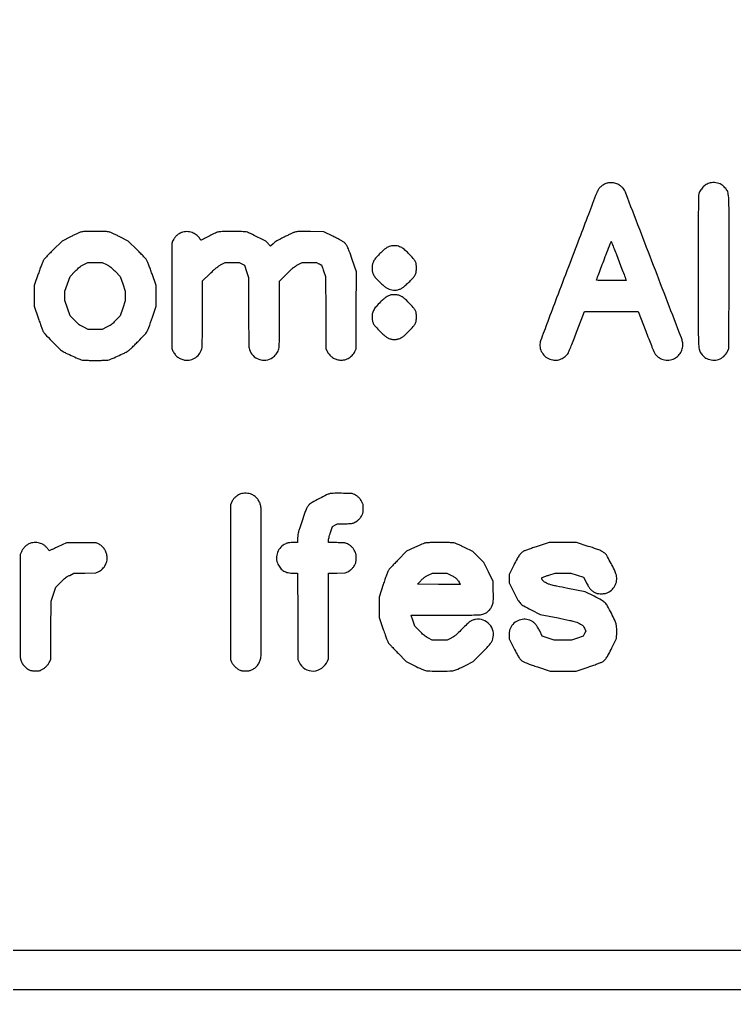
# Model space of a CAD drawing. Extents: x 949 to 24658, y 948 to 49051.
# Drawn here: x 12784 to 14610, y 948 to 3424 of the extents above; entities that cross this region are included whole.
import ezdxf

# ---------------------------------------------------------------- set-up
doc = ezdxf.new("R2010")
doc.units = 0

msp = doc.modelspace()

# ---------------------------------------------------------------- linework, layer by layer
for points in [[(24557.45501, 40846.15625, -0.000005), (24557.576589, 33590.111823, -0.000003), (24557.572356, 24977, -0.000002), (24557.441941, 13479.946311, -0.000011), (24557.197838, 7129.844974)], [(15714.998989, 9703.006321, -0.000002), (15715.022434, 7291.053811, -0.000001), (15715.030987, 4877.751754, -0.015597)], [(15911.999293, 4890.31908, 0.000002), (15912.009113, 7290.79815, 0.000002), (15911.999293, 9689.929649, 0.010711)], [(16777.006036, 9695.051837, 0.000002), (16776.996294, 7295.597669, 0.000002), (16777.00627, 4896.810789, 0.010711)], [(16974.465078, 5758.578639, -0.000013), (16974.22876, 7282.5, -0.000024), (16974.135421, 8425.268128, -0.000086)], [(23036.689134, 1047.984641), (12803.487408, 1047.982521), (2570.260772, 1047.985599, -0.009919)], [(2574.540583, 947.976318), (12803.51049, 947.973854), (23032.501131, 947.97706, 0.009239)]]:
    msp.add_lwpolyline(points, format="xyb")
for points in [[(14285.5, 3006.677048, 0.05422), (14277.28521, 3003.596635, 0.053805), (14269.901714, 2998.816024, 0.054692), (14263.814209, 2992.655263, 0.060006), (14259.424586, 2985.5, 0.016057), (14257.73283, 2981.479503, 0.000045), (14236.748582, 2926.74375, 0.000271), (14213.095945, 2864.93106, 0.000169), (14185.453229, 2792.5, 0.000464), (14155.416353, 2713.495681, 0.001032), (14132.73203, 2653.288816, 0.000235), (14114.206312, 2603.739239, 0.054431), (14113.003424, 2599, 0.097815), (14113.823975, 2584.149621, 0.097046), (14120.225997, 2570.680193, 0.095983), (14131.311869, 2560.512226, 0.093355), (14145.5, 2555.095721, 0.086896), (14157.66744, 2555.032943, 0.076969), (14169.69795, 2559.044218, 0.077104), (14179.933639, 2566.497388, 0.087729), (14186.899471, 2576.41088, 0.01568), (14188.722977, 2580.651051, 0.000766), (14194.297088, 2594.884759, 0.001243), (14200.852105, 2611.823421, 0.000897), (14208.083428, 2630.75), (14226.419314, 2679), (14295.080594, 2679), (14363.741875, 2679), (14382.979694, 2628.75, 0.001737), (14390.578249, 2609.106863, 0.002458), (14397.489143, 2591.677393, 0.001402), (14403.434202, 2577.015155, 0.034912), (14405.358756, 2573.109211, 0.099454), (14414.768521, 2562.506567, 0.094731), (14427.6996, 2556.135578, 0.092498), (14442.339112, 2554.896889, 0.089591), (14456.619252, 2558.984093, 0.090776), (14466.550397, 2566.355499, 0.076264), (14473.950987, 2577.196534, 0.077047), (14477.705735, 2589.644281, 0.096257), (14477.07051, 2601.674997, 0.030485), (14473.928209, 2611.634405, 0.000043), (14403.161164, 2795.910084, 0.000034), (14332.002429, 2981.120824, 0.038621), (14328.435936, 2988.616888, 0.053668), (14324.989046, 2993.359087, 0.032031), (14319.981548, 2998.224431, 0.032071), (14314.412117, 3002.395761, 0.05523), (14309.2479, 3005.008438, 0.040627), (14303.571671, 3006.6211, 0.031374), (14297.192894, 3007.473712, 0.031848), (14290.901256, 3007.514442, 0.048343)], [(14547.745923, 3006.914329, 0.075376), (14537.588206, 3002.834497, 0.067813), (14528.679386, 2995.808105, 0.067457), (14521.935993, 2986.614634, 0.073105), (14518.108704, 2976.200779, 0.049792), (14517.536435, 2970.859977, 0.000393), (14517.258421, 2927.794738, 0.001098), (14517.057079, 2869.853131, 0.00032), (14517, 2780.660878, 0.000229), (14517.063575, 2642.089986, 0.005947), (14517.543226, 2604.654108, 0.021487), (14518.82762, 2585.703607, 0.090522), (14522.086322, 2574.830795, 0.052729), (14524.986663, 2570.375836, 0.03194), (14529.26294, 2565.751576, 0.031593), (14534.188871, 2561.623936, 0.044848), (14539.074514, 2558.664369, 0.096002), (14554.050364, 2554.62273, 0.101159), (14569.157432, 2556.589373, 0.100874), (14582.313558, 2564.335867, 0.09492), (14591.727657, 2576.763235), (14595.5, 2584.39583), (14595.762469, 2778.374939, 0.000239), (14595.889092, 2922.940668, 0.006917), (14595.391458, 2959.975973, 0.02689), (14593.890861, 2978.452515, 0.109489), (14590.018084, 2988.966736, 0.030808), (14587.13542, 2992.898683, 0.024905), (14583.589839, 2996.750546, 0.0252), (14579.739582, 3000.172639, 0.034819), (14575.942555, 3002.807237, 0.057363), (14569.75697, 3005.587236, 0.040807), (14562.343439, 3007.293463, 0.040527), (14554.681157, 3007.781682, 0.053571)], [(12940.233219, 2881.45039, 0.036814), (12937.075792, 2880.345584, 0.004346), (12930.276297, 2877.318251, 0.005181), (12922.249162, 2873.559484, 0.004225), (12913.733219, 2869.374753), (12892.5, 2858.717106), (12869.856691, 2836.262574, 0.003632), (12860.207086, 2826.553389, 0.006776), (12852.557026, 2818.528732, 0.006238), (12846.796469, 2812.162265, 0.056201), (12844.644005, 2809.087251, 0.032353), (12843.172516, 2805.910222, 0.002485), (12839.81782, 2797.107181, 0.0034), (12835.936545, 2786.550575, 0.002587), (12831.8225, 2774.93323), (12821.570372, 2745.5), (12821.535186, 2719), (12821.5, 2692.5), (12831.381593, 2663, 0.0023), (12835.348133, 2651.336921, 0.002994), (12839.092902, 2640.696875, 0.002235), (12842.322983, 2631.816869, 0.027319), (12843.756576, 2628.5, 0.074077), (12848.350548, 2621.933647, 0.003656), (12866.706768, 2602.838416, 0.004529), (12885.064852, 2584.3565, 0.052903), (12893, 2578.018094, 0.030779), (12902.476626, 2572.75766, 0.0063), (12919.87558, 2564.723121, 0.004687), (12937.62349, 2556.995894, 0.059807), (12944.587814, 2554.979762, 0.029697), (12948.259854, 2554.600409, 0.003426), (12956.54767, 2554.295986, 0.004117), (12966.42006, 2554.082436, 0.003348), (12977, 2554.011584, 0.003348), (12987.57994, 2554.082436, 0.004117), (12997.45233, 2554.295986, 0.003426), (13005.740146, 2554.600409, 0.029697), (13009.412186, 2554.979762, 0.059807), (13016.37651, 2556.995894, 0.004687), (13034.12442, 2564.723121, 0.0063), (13051.523374, 2572.75766, 0.030779), (13061, 2578.018094, 0.043447), (13063.737683, 2580.121517, 0.00348), (13070.41655, 2586.330116, 0.004684), (13078.27507, 2593.878218, 0.003577), (13086.737192, 2602.279228, 0.007162), (13102.728137, 2618.851611, 0.056076), (13109.126571, 2627.424152, 0.047292), (13113.882312, 2637.66821, 0.004237), (13123.122325, 2664.5), (13132.5, 2692.5), (13132.464814, 2719), (13132.429628, 2745.5), (13122.1775, 2774.93323, 0.002587), (13118.063455, 2786.550575, 0.0034), (13114.18218, 2797.107181, 0.002485), (13110.827484, 2805.910222, 0.032353), (13109.355995, 2809.087251, 0.056201), (13107.203531, 2812.162265, 0.006238), (13101.442974, 2818.528732, 0.006776), (13093.792914, 2826.553389, 0.003632), (13084.143309, 2836.262574), (13061.5, 2858.717106), (13040.29914, 2869.358462, 0.004787), (13031.759715, 2873.542794, 0.005725), (13023.634256, 2877.314571, 0.004972), (13016.72574, 2880.343547, 0.03713), (13013.339041, 2881.499909, 0.059512), (13003.59106, 2882.833086, 0.004429), (12976.70276, 2883.053033, 0.004349), (12949.777544, 2882.800598, 0.061307)], [(13201.024244, 2881.461241, 0.017559), (13198.625672, 2880.696715, 0.011795), (13195.940534, 2879.66369, 0.011888), (13193.385296, 2878.539014, 0.022926), (13191.407356, 2877.498575, 0.052449), (13186.723986, 2874.048634, 0.029992), (13181.824372, 2869.007219, 0.029981), (13177.55801, 2863.409352, 0.051919), (13174.820599, 2858.246659), (13172.5, 2852.5), (13172.5, 2718.5), (13172.5, 2584.5), (13175.664521, 2577.820391, 0.05585), (13180.960047, 2569.260577, 0.063237), (13187.829493, 2562.480018, 0.063992), (13196.100378, 2557.691892, 0.059391), (13205.523975, 2554.999259, 0.099492), (13220.374217, 2555.57361, 0.096592), (13234.023599, 2561.82649, 0.095682), (13244.420773, 2572.812885, 0.095539), (13249.986015, 2586.88649, 0.042655), (13250.441508, 2591.38949, 0.000997), (13250.730552, 2612.704979, 0.001972), (13250.935805, 2639.634074, 0.000919), (13251, 2674.549016), (13251, 2756.825053), (13270.003312, 2775.08161, -0.003178), (13281.277977, 2785.776251, -0.017644), (13287.568904, 2791.264535, -0.028809), (13292.763349, 2795.008107, -0.019708), (13299.048152, 2798.669084), (13309.089679, 2804), (13327.069804, 2804), (13345.049928, 2804), (13351.774964, 2800.608621), (13358.5, 2797.217243), (13363.75, 2781.325503), (13369, 2765.433763), (13369, 2676.822217, 0.000365), (13369.041222, 2620.347395, 0.004856), (13369.273526, 2599.553885, 0.012182), (13369.787094, 2588.211021, 0.058294), (13370.983498, 2581.855335, 0.11854), (13380.12349, 2566.555477, 0.115292), (13395.305601, 2556.893736, 0.115009), (13413.228668, 2554.947478, 0.117518), (13430.007341, 2561.163738, 0.040535), (13434.856786, 2565.00411, 0.038997), (13439.091635, 2569.623255, 0.038482), (13442.607529, 2574.906968, 0.037215), (13445.316975, 2580.725216, 0.067504), (13446.66521, 2586.572404, 0.016187), (13447.25826, 2596.537543, 0.00562), (13447.554909, 2615.272781, 0.000339), (13447.774995, 2671.5), (13448.049991, 2756.5), (13466.274995, 2774.825916, -0.002744), (13477.925604, 2786.413146, -0.022574), (13483.491069, 2791.414292, -0.038322), (13488.322991, 2794.793553, -0.016445), (13495.233343, 2798.575916), (13505.966687, 2804), (13524.01186, 2804), (13542.057033, 2804), (13548.278517, 2800.881481, -0.001741), (13550.68897, 2799.66272, -0.00263), (13552.778744, 2798.583058, -0.001018), (13554.566418, 2797.642889, -0.062115), (13554.861888, 2797.43626, -0.119348), (13555.072275, 2797.127997, -0.000436), (13556.626792, 2793.003498, -0.002265), (13558.366097, 2788.312074, -0.001417), (13560.361888, 2782.804779), (13565.5, 2768.5), (13566, 2676), (13566.5, 2583.5), (13569.180056, 2577.781935, 0.062332), (13574.344935, 2569.59482, 0.058704), (13581.462415, 2562.745203, 0.058935), (13589.947577, 2557.759746, 0.063854), (13599.137266, 2555.057947, 0.081224), (13611.535526, 2555.103567, 0.080967), (13623.288164, 2559.094403, 0.080406), (13633.230669, 2566.643326, 0.078521), (13640.380244, 2577), (13643.5, 2583.5), (13643.763202, 2682), (13644.026405, 2780.5), (13633.49941, 2811.433946, 0.004338), (13625.96412, 2832.962357, 0.02635), (13621.387769, 2843.84543, 0.051212), (13617.212014, 2850.609438, 0.063063), (13611.993592, 2855.870032, 0.037436), (13608.979785, 2857.881957, 0.004346), (13601.872587, 2861.811822, 0.005205), (13593.318027, 2866.33082, 0.00423), (13584.060282, 2871), (13560.770839, 2882.5), (13526.850005, 2882.810663, 0.001531), (13507.790883, 2882.926849, 0.009263), (13497.907562, 2882.773727, 0.017808), (13491.68796, 2882.339957, 0.044446), (13487.221617, 2881.462096, 0.03263), (13483.846408, 2880.237133, 0.004268), (13476.872967, 2877.106932, 0.004949), (13468.659931, 2873.236869, 0.004123), (13460.007032, 2868.965991, 0.003803), (13448.196034, 2862.901625, 0.015577), (13441.178348, 2858.94753, 0.024361), (13436.149663, 2855.558853, 0.025324), (13431.541975, 2851.737932), (13424.583951, 2845.346746), (13420.86191, 2850.055481, 0.014917), (13419.21394, 2852.017087, 0.012182), (13417.339501, 2854.017408, 0.012366), (13415.523223, 2855.774304, 0.031329), (13414.097426, 2856.930627, 0.038257), (13407.417486, 2860.955689, 0.002818), (13388.252986, 2870.455173, 0.002199), (13368.60703, 2879.948963, 0.054868), (13362.949046, 2881.925794, 0.046256), (13359.86655, 2882.341515, 0.00301), (13350.841658, 2882.662851, 0.004273), (13339.894454, 2882.893061, 0.002923), (13327.460099, 2882.975554, 0.002051), (13311.372748, 2882.92222, 0.008252), (13301.545995, 2882.687102, 0.012975), (13294.965765, 2882.249709, 0.040644), (13290.602829, 2881.484768, 0.03737), (13287.299755, 2880.35519, 0.00617), (13281.13695, 2877.628485, 0.006749), (13273.956657, 2874.227147, 0.005919), (13266.547628, 2870.484768, -0.001946), (13259.489897, 2866.849152, -0.003057), (13253.394708, 2863.786151, -0.000809), (13248.062237, 2861.157882, -0.114577), (13247.382302, 2861, -0.201452), (13246.914804, 2861.196324, -0.025093), (13246.167989, 2862.038503, -0.026371), (13245.347777, 2863.181229, -0.018958), (13244.550908, 2864.535328, 0.057978), (13241.787147, 2868.491145, 0.034261), (13237.673294, 2872.533644, 0.032639), (13232.737631, 2876.230754, 0.035004), (13227.473301, 2879.159289, 0.046805), (13221.213024, 2881.403014, 0.04097), (13214.357547, 2882.570693, 0.041208), (13207.447207, 2882.601414, 0.04892)], [(14314.347091, 2807.771627, -0.000335), (14321.498925, 2789.050834, -0.000551), (14327.520708, 2773.203985, -0.000034), (14332.92489, 2758.932164, -0.090725), (14333, 2758.521627, -0.409995), (14332.789061, 2758.307623, -0.000185), (14321.806072, 2758.153228, -0.002139), (14309.505145, 2758.037484, -0.001283), (14294.893011, 2758, -0.001301), (14275.316986, 2758.050935, -0.006989), (14264.659263, 2758.255404, -0.004861), (14257.682663, 2758.554763, -0.497599), (14257.212372, 2759.25, -0.009286), (14262.814789, 2774.728544, -0.000826), (14277.705226, 2813.405689, -0.000046), (14294.607951, 2857.082246, -0.560965), (14295.097091, 2857.170755, -0.089082), (14295.468775, 2856.56407, -0.000098), (14300.998079, 2842.383075, -0.000928), (14307.152715, 2826.502012, -0.00057)], [(13731, 2845.633524, 0.038509), (13724.732499, 2843.262814, 0.045189), (13719.249629, 2840.05828, 0.031873), (13713.107305, 2835.061105, 0.009269), (13704.303172, 2826.605322, 0.005241), (13697.186496, 2819.361713, 0.019863), (13692.970098, 2814.615531, 0.030121), (13690.125205, 2810.684134, 0.030999), (13687.803172, 2806.475899, 0.015905), (13685.920067, 2802.148301, 0.046702), (13685.006438, 2799.033125, 0.039243), (13684.605888, 2795.519281, 0.008764), (13684.5, 2789.478973, 0.008477), (13684.602669, 2783.423994, 0.039959), (13684.997033, 2779.973073, 0.048998), (13685.900819, 2776.961778, 0.016994), (13687.766632, 2772.822473, 0.033182), (13690.069697, 2768.835373, 0.028671), (13692.986175, 2764.978762, 0.019116), (13697.286937, 2760.297211, 0.005408), (13704.334114, 2753.3435, 0.011968), (13714.009772, 2744.43802, 0.037513), (13721.066786, 2739.128187, 0.051752), (13727.469565, 2735.902774, 0.04514), (13734.698012, 2733.878763, 0.055132), (13742.25914, 2733.328518, 0.050059), (13750.016582, 2734.402274, 0.049636), (13757.469793, 2737.01168, 0.052154), (13764.13047, 2741.005855, 0.018539), (13766.803016, 2743.173509, 0.004686), (13770.981069, 2746.896812, 0.004774), (13775.67781, 2751.24454, 0.004806), (13780.280125, 2755.671591, 0.017963), (13789.616345, 2765.508855, 0.064729), (13794.445957, 2772.658849, 0.079696), (13796.761598, 2779.995278, 0.036839), (13797.493624, 2790, 0.037159), (13796.742405, 2800.012085, 0.085974), (13794.373725, 2807.143063, 0.06088), (13789.219791, 2814.457292, 0.011828), (13778.084265, 2826.194444, 0.004932), (13770.602236, 2833.569185, 0.019247), (13765.762431, 2837.898876, 0.029931), (13761.833423, 2840.772551, 0.033503), (13757.730233, 2843.039057, 0.047419), (13751.383066, 2845.305154, 0.037867), (13744.22224, 2846.552468, 0.038553), (13737.129969, 2846.69214, 0.056877)], [(13005.766657, 2798.57783, -0.013287), (13012.288632, 2795.062574, -0.034367), (13016.728308, 2792.092358, -0.027109), (13021.27906, 2788.160723, -0.005802), (13028.716101, 2780.82783), (13040.932201, 2768.5), (13047.466101, 2749.66707), (13054, 2730.83414), (13054, 2718.638232), (13054, 2706.442325), (13047.493051, 2686.979215), (13040.986102, 2667.516105), (13029.243051, 2655.732728, -0.005984), (13021.911561, 2648.550071, -0.030476), (13017.553578, 2644.862644, -0.036826), (13013.147564, 2642.052847, -0.01136), (13006.127047, 2638.474676), (12994.754095, 2633), (12976.935673, 2633), (12959.117251, 2633), (12947.808625, 2638.536617, -0.011671), (12940.903255, 2642.119597, -0.03497), (12936.434975, 2644.995497, -0.029127), (12931.994789, 2648.735642, -0.006226), (12924.757508, 2655.763497), (12913.015016, 2667.45376), (12906.507508, 2686.977475), (12900, 2706.50119), (12900, 2718.667665), (12900, 2730.83414), (12906.533899, 2749.66707), (12913.067799, 2768.5), (12925.283899, 2780.827536, -0.005903), (12932.637405, 2788.074958, -0.026119), (12937.228346, 2792.053863, -0.033303), (12941.667208, 2795.060091, -0.013974), (12948, 2798.526019), (12958.5, 2803.896967), (12976.766657, 2803.948483), (12995.033313, 2804)], [(13731.745923, 2720.978148, 0.04721), (13725.852069, 2718.880984, 0.041096), (13720.158977, 2715.633805, 0.031094), (13713.814321, 2710.682561, 0.012479), (13705.755585, 2703.178284, 0.019158), (13694.217809, 2690.984004, 0.059214), (13687.814244, 2681.646836, 0.078936), (13684.785779, 2672.668016, 0.056456), (13684.202369, 2662.065182, 0.045807), (13685.472208, 2653.627414, 0.072624), (13688.218499, 2646.867975, 0.050137), (13693.53156, 2639.597802, 0.012018), (13703.791735, 2628.701211, 0.01118), (13713.867346, 2618.949259, 0.039793), (13720.917641, 2613.395996, 0.056803), (13727.328028, 2610.106237, 0.04535), (13734.819458, 2608.032739, 0.018593), (13738.086674, 2607.564973, 0.026488), (13741.013808, 2607.412459, 0.026385), (13743.949337, 2607.570145, 0.018243), (13747.242695, 2608.044009, 0.042317), (13754.732564, 2610.068339, 0.0596), (13760.902009, 2613.183693, 0.040712), (13767.683873, 2618.535159, 0.010063), (13777.869583, 2628.403093, 0.01134), (13789.231459, 2640.394686, 0.060965), (13794.402613, 2647.731077, 0.086934), (13796.759452, 2654.872451, 0.036503), (13797.493624, 2665, 0.037159), (13796.742405, 2675.012085, 0.085974), (13794.373725, 2682.143063, 0.06088), (13789.219791, 2689.457292, 0.011828), (13778.084265, 2701.194444, 0.013744), (13767.064506, 2711.679818, 0.051062), (13759.335793, 2717.32717, 0.07186), (13752.085911, 2720.269407, 0.048664), (13743.249238, 2721.557981, 0.012751), (13740.007042, 2721.629482, 0.011729), (13736.673578, 2721.539767, 0.011817), (13733.705933, 2721.319774, 0.037486)], [(13348.328848, 2213.123461, 0.045985), (13340.901707, 2209.56109, 0.05434), (13334.691565, 2204.862546, 0.053124), (13329.532585, 2198.8406, 0.04105), (13325.234, 2191.335894), (13322.5, 2185.5), (13322.5, 1988), (13322.5, 1790.5), (13325.581812, 1783.997135, 0.044273), (13329.08209, 1778.037508, 0.041488), (13333.646057, 1772.646057, 0.041488), (13339.037508, 1768.08209, 0.044273), (13344.997135, 1764.581812, 0.017807), (13348.977287, 1762.866312, 0.045895), (13351.983226, 1762.003189, 0.038451), (13355.389705, 1761.623419, 0.009571), (13361, 1761.539141, 0.01081), (13366.024888, 1761.668503, 0.025928), (13369.731478, 1762.037411, 0.031457), (13372.921151, 1762.730408, 0.025278), (13376.246659, 1763.85974, 0.071904), (13384.41959, 1768.555373, 0.059215), (13391.552203, 1775.658668, 0.058068), (13396.944685, 1784.391999, 0.063245), (13399.99472, 1793.88649, 0.046122), (13401.051269, 1805.297277, 0.000091), (13401.045502, 1988.168337, 0.000092), (13400.972798, 2170.979601, 0.045585), (13399.911717, 2182.519745, 0.061285), (13397.05361, 2191.591446, 0.058107), (13392.044071, 2199.878681, 0.058193), (13385.270327, 2206.780252, 0.061835), (13377.218065, 2211.772448, 0.059063), (13370.698916, 2213.885711, 0.037206), (13362.74416, 2214.853834, 0.037355), (13354.800774, 2214.631805, 0.06326)], [(13575.5, 2213.628783, 0.037337), (13567.961431, 2210.546115, 0.003308), (13549.627863, 2201.246477, 0.002678), (13531.106507, 2191.571098, 0.052046), (13525.745265, 2187.975605, 0.059373), (13520.822323, 2182.769387, 0.049327), (13516.899228, 2176.228497, 0.025063), (13512.567172, 2165.736472, 0.003964), (13505.267216, 2144.66694, 0.001565), (13498.465414, 2124.31029, 0.016671), (13496.002606, 2115.935167, 0.033519), (13494.815811, 2109.616122, 0.016706), (13494.122403, 2101.5), (13493.5, 2089.5), (13481, 2088.954957, 0.006873), (13474.416811, 2088.577182, 0.021646), (13470.023033, 2088.072534, 0.031038), (13466.662389, 2087.322104, 0.03571), (13463.579659, 2086.185837, 0.097735), (13450.888714, 2077.137511, 0.098693), (13442.639699, 2063.974712, 0.099551), (13440.11118, 2048.753695, 0.101308), (13443.693561, 2033.841149, 0.065422), (13450.293815, 2023.506217, 0.088388), (13458.790344, 2016.415148, 0.081811), (13469.737988, 2012.345576, 0.048198), (13483.66438, 2011), (13493.965758, 2011), (13494.232879, 1900.75), (13494.5, 1790.5), (13497.674396, 1783.799288, 0.14492), (13512.832116, 1766.870469, 0.14933), (13534.578151, 1761.173176, 0.147652), (13555.979782, 1768.585723, 0.141062), (13570.166062, 1786.717689), (13572.5, 1792.5), (13572.787471, 1901.679255), (13573.074943, 2010.85851), (13594.313726, 2011.179255), (13615.55251, 2011.5), (13622.131256, 2014.74128, 0.044328), (13627.829565, 2018.206626, 0.039958), (13633.044572, 2022.733261, 0.039981), (13637.47022, 2028.028823, 0.044513), (13640.819944, 2033.781935, 0.023786), (13642.277458, 2037.320351, 0.044932), (13643.050444, 2040.305654, 0.03309), (13643.404864, 2043.932708, 0.007813), (13643.5, 2050.021027, 0.007629), (13643.402252, 2056.426691, 0.039209), (13643.016533, 2059.954807, 0.050093), (13642.122204, 2062.980726, 0.017499), (13640.25872, 2067.126029, 0.044329), (13636.794048, 2072.82726, 0.040002), (13632.26877, 2078.043088, 0.040024), (13626.973522, 2082.468969, 0.044505), (13621.218065, 2085.819944, 0.034184), (13617.178664, 2087.386463, 0.047731), (13613.38859, 2088.179329, 0.02177), (13607.764029, 2088.558422, 0.002163), (13594.25, 2088.82114), (13573, 2089.142281), (13573, 2094.320166, -0.044544), (13573.285532, 2097.518835, -0.016484), (13574.233899, 2101.946015, -0.013141), (13575.800729, 2107.601423, -0.00629), (13578.094018, 2114.782091), (13583.188036, 2130.06613), (13589.344018, 2133.283065), (13595.5, 2136.5), (13614.525701, 2137, 0.002499), (13626.986819, 2137.389823, 0.027211), (13631.987218, 2137.844507, 0.053973), (13635.612609, 2138.781546, 0.024249), (13640.130702, 2140.74128, 0.044328), (13645.829321, 2144.206555, 0.039963), (13651.044414, 2148.733046, 0.039986), (13655.470087, 2154.028575, 0.044512), (13658.819944, 2159.781935, 0.023786), (13660.277458, 2163.320351, 0.044932), (13661.050444, 2166.305654, 0.03309), (13661.404864, 2169.932708, 0.007813), (13661.5, 2176.021027, 0.007629), (13661.402252, 2182.426691, 0.039209), (13661.016533, 2185.954807, 0.050093), (13660.122204, 2188.980726, 0.017499), (13658.25872, 2193.126029, 0.044329), (13654.794048, 2198.82726, 0.040002), (13650.26877, 2204.043088, 0.040024), (13644.973522, 2208.468969, 0.044505), (13639.218065, 2211.819944, 0.03912), (13634.979455, 2213.415833, 0.048465), (13630.836861, 2214.191263, 0.018689), (13624.316989, 2214.522862, 0.00139), (13606.5, 2214.712844, 0.002524), (13593.360409, 2214.750088, 0.008186), (13584.643427, 2214.588067, 0.010554), (13578.647309, 2214.251555, 0.059159)], [(12812, 2087.334369, 0.055977), (12804.324019, 2083.649581, 0.052681), (12797.483568, 2078.289462, 0.051892), (12791.824711, 2071.532526, 0.051047), (12787.642224, 2063.719203), (12785.5, 2058.5), (12785.228161, 1928.593975, 0.000555), (12785.173632, 1873.049578, 0.001288), (12785.286359, 1831.374018, 0.000454), (12785.492426, 1798.078293, 0.043953), (12785.942313, 1793.354238, 0.063829), (12788.795613, 1784.455392, 0.05678), (12793.886959, 1776.173572, 0.056591), (12800.73044, 1769.223931, 0.062467), (12808.746853, 1764.250795, 0.023695), (12812.239395, 1762.843223, 0.041622), (12815.2528, 1762.065642, 0.032086), (12818.846708, 1761.686214, 0.008901), (12824.517512, 1761.554432, 0.00835), (12830.603391, 1761.623002, 0.040668), (12834.028202, 1761.998684, 0.049956), (12837.017871, 1762.892069, 0.016764), (12841.176189, 1764.767704, 0.0488), (12847.310259, 1768.569005, 0.039147), (12853.098329, 1773.754676, 0.039649), (12857.92187, 1779.686376, 0.055016), (12861.165213, 1785.71542), (12863.5, 1791.5), (12864.01431, 1865.5), (12864.528621, 1939.5), (12870.772764, 1957.494033), (12877.016907, 1975.488067), (12889.258454, 1987.866206, -0.005517), (12896.788663, 1995.314255, -0.028217), (12901.23923, 1999.15872, -0.036742), (12905.558659, 2002.004679, -0.013711), (12912, 2005.372173), (12922.5, 2010.5), (12950.5, 2011), (12978.5, 2011.5), (12985, 2014.586563, 0.08066), (12995.471575, 2021.816871, 0.078982), (13003.206441, 2032.036334, 0.080433), (13007.29196, 2043.974496, 0.0885), (13007.20245, 2056.186827, 0.05566), (13004.385614, 2065.454351, 0.058417), (12999.625919, 2073.710157, 0.059145), (12993.147399, 2080.556019, 0.059699), (12985.265365, 2085.67011), (12979.5, 2088.5), (12941.5, 2088.5), (12903.5, 2088.5), (12881.697111, 2078.136222, -0.001665), (12873.320167, 2074.188472, -0.002767), (12866.230098, 2070.923664, -0.000311), (12859.912683, 2068.061652, -0.371852), (12859.660273, 2068.136222, 0.028628), (12854.685289, 2074.977387, 0.043927), (12849.568042, 2080.214784, 0.048022), (12843.988102, 2084.141621, 0.044849), (12837.635156, 2087.036963, 0.051598), (12831.825271, 2088.427257, 0.030053), (12824.669764, 2088.941107, 0.030136), (12817.581102, 2088.595958, 0.056764)], [(13817.5, 2087.157439, 0.017017), (13814.493617, 2085.972117, 0.002142), (13808.09375, 2083.161033, 0.002516), (13800.524093, 2079.751655, 0.002086), (13792.5, 2076.04839), (13772.5, 2066.71661), (13750.598302, 2044.608305, 0.00327), (13742.002697, 2035.817377, 0.004324), (13734.296124, 2027.692441, 0.003132), (13727.946681, 2020.795198, 0.042024), (13725.857099, 2018.068091, 0.050171), (13724.24325, 2014.887447, 0.003786), (13720.817366, 2005.832982, 0.005039), (13716.821128, 1994.680252, 0.003368), (13712.462062, 1981.839061), (13701.90653, 1950.041941), (13702.203265, 1923.77097), (13702.5, 1897.5), (13712.803505, 1867.5, 0.003076), (13717.639328, 1853.696884, 0.007437), (13721.427334, 1843.572024, 0.008642), (13724.436971, 1836.253736, 0.047051), (13726.49488, 1832.5, 0.034508), (13728.839588, 1829.506807, 0.003418), (13735.000097, 1822.764359, 0.004297), (13742.475106, 1814.832542, 0.003397), (13750.691375, 1806.37867), (13771.5, 1785.257339), (13791.5, 1775.218193, 0.007238), (13811.093901, 1765.735446, 0.055684), (13820.748102, 1762.482393, 0.048694), (13831.321102, 1761.245643, 0.004783), (13857, 1761, 0.004788), (13882.682119, 1761.245942, 0.048727), (13893.258318, 1762.483982, 0.055736), (13902.913724, 1765.740158, 0.007252), (13922.5, 1775.228475), (13942.5, 1785.277902), (13963.30016, 1806.388951, 0.004313), (13977.951161, 1821.517778, 0.023031), (13985.483687, 1830.198933, 0.042218), (13989.828683, 1836.769959, 0.055569), (13992.551045, 1843.415024, 0.12703), (13993.037137, 1862.781047, 0.125315), (13984.101453, 1880.073773, 0.125131), (13967.970787, 1891.004399, 0.126446), (13948.644597, 1892.846479, 0.054358), (13941.060194, 1890.78707, 0.060498), (13934.388148, 1887.188772, 0.036077), (13926.444314, 1880.664822, 0.007453), (13913.5, 1867.997153, -0.002886), (13902.311932, 1856.846362, -0.021005), (13896.693661, 1851.757924, -0.036461), (13891.979914, 1848.385199, -0.019934), (13885.768169, 1844.924403), (13876.036337, 1840), (13856.98496, 1840), (13837.933584, 1840), (13828.115469, 1845.087088, -0.016243), (13822.239938, 1848.377724, -0.032025), (13817.847137, 1851.42865, -0.024098), (13813.153266, 1855.539346, -0.005737), (13805.760357, 1862.837088), (13793.223361, 1875.5), (13788.964642, 1888.5, 0.000326), (13787.29952, 1893.571706, 0.000473), (13785.821811, 1898.048438, 0.000237), (13784.561599, 1901.848145, 0.007967), (13784.245973, 1902.75, -0.515987), (13784.741748, 1903.474478, -0.000941), (13801.737174, 1903.747768, -0.003004), (13826.439347, 1903.950038, -0.000545), (13872.287676, 1904, 0.000361), (13928.954425, 1904.040861, 0.004922), (13949.5769, 1904.273615, 0.012579), (13960.794109, 1904.793188, 0.058592), (13967.144665, 1906.004604, 0.05879), (13975.409063, 1909.724922, 0.060269), (13982.504605, 1915.2412, 0.059819), (13988.122962, 1922.331593, 0.05641), (13992.035565, 1930.688252, 0.035853), (13993.194901, 1935.162987, 0.031907), (13993.760956, 1939.936029, 0.014717), (13993.942756, 1947.259795, 0.001779), (13993.810982, 1963.382436), (13993.5, 1989.888367), (13981.333985, 2014.194183), (13969.167971, 2038.5), (13955.333985, 2052.574581), (13941.5, 2066.649162), (13920.5, 2076.466193, 0.002526), (13912.135742, 2080.324937, 0.003208), (13904.373627, 2083.798498, 0.00252), (13897.834695, 2086.635215, 0.026358), (13895.091069, 2087.641612, 0.056831), (13891.460381, 2088.322305, 0.009343), (13884.320238, 2088.701854, 0.006987), (13873.634872, 2088.920363, 0.001857), (13856.591069, 2088.967354, 0.001422), (13836.998452, 2088.892876, 0.009906), (13827.42279, 2088.639483, 0.020254), (13821.577009, 2088.130976, 0.053615)], [(14105.926278, 2079.13754, 0.003291), (14093.889024, 2075.214976, 0.004394), (14083.016471, 2071.486159, 0.003107), (14073.960556, 2068.227735, 0.044651), (14070.868758, 2066.768975, 0.056928), (14065.002778, 2062.366522, 0.051238), (14060.044564, 2056.607924, 0.030251), (14054.548373, 2047.602673, 0.00657), (14046.227749, 2031.39764), (14034.5, 2007.798874), (14034.5, 1997), (14034.5, 1986.201126), (14046.249855, 1962.557877, 0.008912), (14056.778541, 1942.286699, 0.069204), (14063.089743, 1933.721956, 0.072579), (14071.397301, 1927.371684, 0.010312), (14090.430209, 1917.289947), (14113.5, 1905.672619), (14159.039578, 1896.515365, -0.000924), (14188.84665, 1890.464339, -0.011904), (14199.919891, 1887.919012, -0.030692), (14206.825022, 1885.698671, -0.028193), (14213.611518, 1882.59574, -0.008497), (14219.419141, 1879.406344, -0.061363), (14221.970058, 1877.500023, -0.072537), (14223.800994, 1875.148793, -0.01433), (14226.313178, 1870.417848), (14229.982475, 1863.002329), (14226.78337, 1856.514882), (14223.584266, 1850.027436), (14208.541159, 1845.013718), (14193.498052, 1840), (14171.499026, 1839.997943), (14149.5, 1839.995886), (14134.146767, 1845.218234), (14118.793535, 1850.440582), (14112.335117, 1863.329041, 0.017887), (14106.885011, 1873.298319, 0.041863), (14101.953841, 1880.209317, 0.052693), (14096.735351, 1885.189988, 0.049873), (14090.49808, 1889.07556, 0.098444), (14075.34403, 1893.126537, 0.100561), (14059.915183, 1891.02318, 0.100808), (14046.559675, 1883.074098, 0.099432), (14037.299507, 1870.5, 0.021891), (14035.756596, 1866.775977, 0.045637), (14034.956572, 1863.741722, 0.034004), (14034.595581, 1860.09259, 0.007656), (14034.5, 1853.850563), (14034.5, 1843.201126), (14046.199346, 1819.659511, 0.005861), (14054.340895, 1803.747687, 0.028917), (14059.539338, 1795.123875, 0.049887), (14064.202142, 1789.587835, 0.052235), (14069.802783, 1785.180292, 0.048005), (14073.191767, 1783.473972, 0.004271), (14082.135819, 1780.087388, 0.005248), (14093.35827, 1776.080672, 0.003273), (14106.588246, 1771.609917), (14138.676492, 1761), (14172.170487, 1761), (14205.664482, 1761), (14236.082241, 1771.334001, 0.002102), (14248.055203, 1775.457865, 0.002826), (14258.862688, 1779.299858, 0.001941), (14267.893595, 1782.607593, 0.030014), (14270.9184, 1783.940236, 0.062907), (14277.056415, 1788.145285, 0.056789), (14282.198428, 1793.878987, 0.032768), (14287.864933, 1803.078334, 0.006837), (14296.5, 1819.956548), (14308.5, 1844.224606), (14308.852419, 1860.004084, 0.01696), (14308.70076, 1873.093377, 0.057162), (14307.34166, 1881.531181, 0.041963), (14303.916619, 1890.692304, 0.006176), (14295.227752, 1908.497154, 0.01222), (14285.601717, 1926.509579, 0.070309), (14279.025896, 1935.059478, 0.066934), (14270.211201, 1941.637775, 0.010483), (14250.995664, 1951.800559), (14228.5, 1963.101119), (14183.886891, 1971.989128, -0.001021), (14155.284523, 1977.748161, -0.011442), (14143.969625, 1980.321394, -0.027674), (14136.787638, 1982.557486, -0.025974), (14129.738566, 1985.613747, -0.008638), (14124.721269, 1988.215095, -0.033412), (14121.756773, 1990.083589, -0.05401), (14119.876722, 1991.790307, -0.070316), (14118.593653, 1993.725928, -0.026875), (14117.925433, 1995.345863, -0.051882), (14117.60081, 1996.708769, -0.065948), (14117.6026, 1997.864708, -0.089776), (14117.9223, 1998.854816, -0.164364), (14118.988472, 1999.85522, -0.011637), (14122.792084, 2001.483555, -0.013132), (14128.057524, 2003.43524, -0.005464), (14135.25944, 2005.804065), (14151.658234, 2011), (14171.579117, 2011.018107), (14191.5, 2011.036215), (14207.847994, 2005.80827), (14224.195989, 2000.580325), (14230.659644, 1987.681412, 0.017835), (14236.170825, 1977.597927, 0.043106), (14241.116401, 1970.699982, 0.054034), (14246.408075, 1965.724077, 0.047341), (14252.873971, 1961.74128, 0.017257), (14256.978772, 1959.893607, 0.048957), (14259.982966, 1958.995116, 0.039748), (14263.433935, 1958.602369, 0.008467), (14269.478973, 1958.5, 0.008699), (14275.469004, 1958.604227, 0.03822), (14278.980824, 1958.99636, 0.046542), (14282.05617, 1959.882755, 0.017197), (14286.200712, 1961.674396, 0.088834), (14297.773574, 1969.92976, 0.090059), (14305.696498, 1981.652499, 0.091302), (14308.922249, 1995.269208, 0.094491), (14307.021008, 2008.967569, 0.030919), (14302.8868, 2019.078183, 0.006661), (14294.430551, 2036.005636, 0.005173), (14285.529191, 2052.81678, 0.056908), (14281.160225, 2059.054521, 0.059134), (14275.518336, 2064.082982, 0.046148), (14268.378135, 2068.148574, 0.025018), (14257.220982, 2072.544917, 0.004628), (14236.230126, 2079.40976), (14205.960252, 2089), (14171.230126, 2088.939212), (14136.5, 2088.878424)], [(13885.643209, 2005.75, -0.010026), (13891.04895, 2003.017903, -0.022003), (13895.042014, 2000.667486, -0.028041), (13898.121897, 1998.412072, -0.036392), (13900.65515, 1996, -0.02999), (13903.58548, 1992.355386, -0.020434), (13906.484539, 1987.895168, -0.01165), (13908.906049, 1983.58835, -0.329808), (13908.727739, 1982.394406, -0.1981), (13908.323897, 1982.226389, -0.000079), (13892.542467, 1982.179574, -0.001181), (13874.983342, 1982.171743, -0.000716), (13854.207189, 1982.241311), (13800.098422, 1982.5), (13808.299211, 1991.347073, -0.010473), (13813.363597, 1996.586083, -0.036486), (13816.934566, 1999.645881, -0.036185), (13820.927338, 2002.166879, -0.010177), (13827.5, 2005.509627), (13838.5, 2010.825109), (13856.608342, 2010.912554), (13874.716684, 2011)]]:
    msp.add_lwpolyline(points, format="xyb", close=True)

doc.saveas('drawing.dxf')
